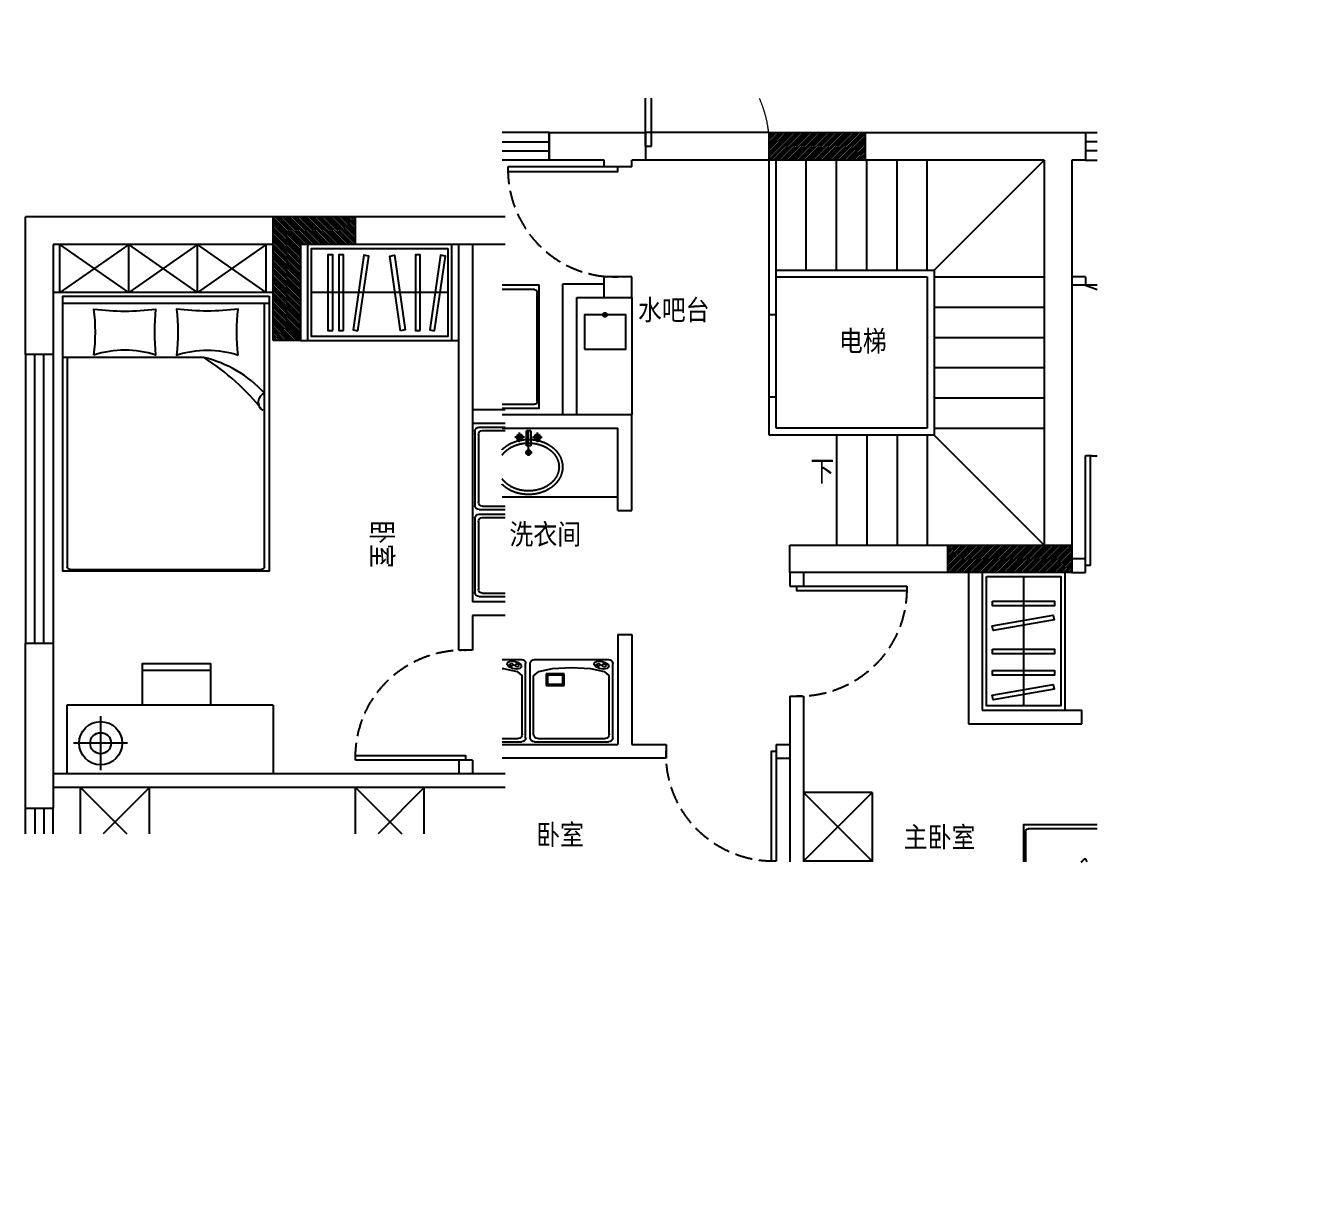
# Model space of a CAD drawing. Extents: x 468514 to 728049, y -74127 to 69080.
# Drawn here: x 693832 to 703140, y -62007 to -53615 of the extents above; entities that cross this region are included whole.
import ezdxf
from ezdxf.xclip import XClip

# ---------------------------------------------------------------- set-up
doc = ezdxf.new("R2010")
doc.units = 0
doc.header["$LTSCALE"] = 500
doc.header["$MEASUREMENT"] = 0
doc.header["$XCLIPFRAME"] = 0
doc.linetypes.add('DASH', pattern=[0.35, 0.25, -0.1])
for name, color, linetype in [('Door 门', 107, 'Continuous'), ('E 立面标注尺寸', 9, 'Continuous'), ('P-Furniture 家具', 153, 'Continuous'), ('P-Make furniture 固定制作', 154, 'Continuous'), ('P-N wall 新建隔墙', 241, 'Continuous'), ('P-O wall 原始墙体', 245, 'Continuous'), ('P-Stair 楼梯（原建筑设备）', 159, 'Continuous'), ('P-Text  平面文字', 9, 'Continuous'), ('P-Ware 洁具', 153, 'Continuous'), ('P-window 窗', 107, 'Continuous')]:
    doc.layers.add(name, color=color, linetype=linetype)
doc.styles.add('PDC DIM', font='PMingLiU-ExtB.ttf', dxfattribs={"width": 0.85})
pattern_1 = [(45, (-208763.564, 105386.938), (-8.83883476, 8.83883476), [])]

# ---------------------------------------------------------------- blocks, each defined once
blk = doc.blocks.new('$DorLib2D$00000001')
for p, q in [((0.45, 0.975), (0.5, 0.975)), ((0.45, 0), (0.45, 0.975)), ((0.5, 0), (0.5, 0.975)), ((0.5, 0), (0.45, 0))]:
    blk.add_line(p, q)
at = {"lineweight": 13}
blk.add_arc((0.475, 0), 0.975, 91.4693, 180, dxfattribs=at)
blk = doc.blocks.new('$WINLIB2D$00000001')
at = {"color": 0}
for points in [[(-0.5, 0.5), (-0.5, -0.5)], [(-0.5, 0.5), (0.5, 0.5)], [(0.5, -0.5), (0.5, 0.5)], [(0.5, 0.1667), (-0.5, 0.1667)], [(0.5, -0.1667), (-0.5, -0.1667)], [(-0.5, -0.5), (0.5, -0.5)]]:
    blk.add_lwpolyline(points, dxfattribs=at)
blk = doc.blocks.new('fffg')
blk.add_lwpolyline([(143.1, 669.9), (109, 669.9), (109, -130.1), (143.1, -130.1)], close=True)
at = {"color": 8, "linetype": 'DASH'}
blk.add_arc((123.2, -110.2), 780.4, 88.54208, 181.45792, dxfattribs=at)
blk = doc.blocks.new('A$C2E972971')
for p, q in [((0, 570), (0, 30)), ((0, 570), (0, 30)), ((30, 600), (570, 600)), ((600, 570), (600, 30)), ((600, 570), (600, 30)), ((30, 0), (570, 0))]:
    blk.add_line(p, q)
at = {"color": 8}
for p, q in [((55, 575), (545, 575)), ((25, 545), (25, 120)), ((25, 545), (25, 120)), ((575, 545), (575, 120)), ((575, 545), (575, 120)), ((116.5, 105.1), (116.5, 190.9)), ((116.5, 190.9), (247.7, 190.9)), ((247.7, 190.9), (247.7, 105.1)), ((25, 120), (61.8, 89.2)), ((247.7, 105.1), (116.5, 105.1)), ((126.5, 115.1), (126.5, 180.9)), ((126.5, 180.9), (237.7, 180.9)), ((237.7, 115.1), (126.5, 115.1)), ((237.7, 180.9), (237.7, 115.1)), ((538.2, 89.2), (575, 120)), ((61.8, 89.2), (162.5, 66.6)), ((162.5, 66.6), (300, 58.4)), ((300, 58.4), (437.5, 66.6)), ((437.5, 66.6), (538.2, 89.2)), ((477.6, 53.9), (464.3, 37.1)), ((464.3, 37.1), (467.9, 21.6)), ((467.9, 21.6), (487.2, 12.4)), ((503.4, 66.6), (477.6, 53.9)), ((485.3, 45.3), (483.3, 40.2)), ((483.3, 40.2), (485.3, 35)), ((490.7, 48.8), (485.3, 45.3)), ((485.3, 35), (490.7, 31.5)), ((487.2, 12.4), (516, 12.4)), ((497.7, 49.5), (490.7, 48.8)), ((490.7, 31.5), (497.7, 30.8)), ((504.2, 47.3), (497.7, 49.5)), ((497.7, 30.8), (504.2, 33)), ((533.7, 71.4), (503.4, 66.6)), ((508.1, 42.8), (504.2, 47.3)), ((504.2, 33), (508.1, 37.5)), ((508.1, 37.5), (508.1, 42.8)), ((516, 12.4), (545.3, 21.5)), ((527.7, 51.7), (523.4, 46.4)), ((523.4, 46.4), (523.4, 40.2)), ((523.4, 40.2), (527.7, 35)), ((535, 54.3), (527.7, 51.7)), ((527.7, 35), (535, 32.4)), ((558.8, 66.5), (533.7, 71.4)), ((542.9, 53.4), (535, 54.3)), ((535, 32.4), (542.9, 33.3)), ((549, 49.3), (542.9, 53.4)), ((542.9, 33.3), (549, 37.3)), ((545.3, 21.5), (565.7, 36.9)), ((551.2, 43.3), (549, 49.3)), ((549, 37.3), (551.2, 43.3)), ((570.7, 53.7), (558.8, 66.5)), ((565.7, 36.9), (570.7, 53.7))]:
    blk.add_line(p, q, dxfattribs=at)
for centre, start, end in [((30, 570), 90, 180), ((570, 570), 0, 90), ((30, 30), 180, 270), ((570, 30), 270, 0)]:
    blk.add_arc(centre, 30, start, end)
for centre, start, end in [((55, 545), 90, 180), ((545, 545), 0, 90)]:
    blk.add_arc(centre, 30, start, end, dxfattribs=at)
blk = doc.blocks.new('A$C437E590E')
at = {"color": 8, "linetype": 'ByBlock'}
for p, q in [((243, 462), (164, 462)), ((202, 422), (202, 501)), ((275, 313), (275, 510)), ((306, 462), (386, 462)), ((347, 422), (347, 501)), ((247, 340), (303, 340)), ((275, 368), (275, 312))]:
    blk.add_line(p, q, dxfattribs=at)
at = {"linetype": 'ByBlock'}
for p, q in [((257, 393), (257, 514)), ((293, 514), (257, 514)), ((293, 514), (293, 393)), ((293, 393), (257, 393))]:
    blk.add_line(p, q, dxfattribs=at)
for centre, radius in [((204, 462), 25), ((204, 462), 17.9), ((346, 462), 25), ((346, 462), 17.9)]:
    blk.add_circle(centre, radius, dxfattribs=at)
at = {"color": 8, "linetype": 'ByBlock'}
for radius in [19.5, 11.9]:
    blk.add_circle((275, 340), radius, dxfattribs=at)
at = {"linetype": 'ByBlock'}
blk.add_ellipse((275, 222), major_axis=(-275, 0), ratio=0.809091, dxfattribs=at)
at = {"color": 8, "linetype": 'ByBlock'}
blk.add_ellipse((275, 222), major_axis=(-246, 0), ratio=0.786583, dxfattribs=at)
blk = doc.blocks.new('A$C5E9C12C4')
at = {"color": 250, "linetype": 'ByBlock'}
for p, q in [((834.1, 1967.8), (834.1, 52.4)), ((2545, 1987.8), (858.1, 1987.8)), ((2569, 709.1), (2569, 1967.8)), ((500, 28.6), (500, 421.4)), ((1275.8, 446.3), (2024.2, 446.3)), ((2900, 28.6), (2900, 421.4)), ((303.6, 225), (696.4, 225)), ((3096.4, 225), (2703.6, 225))]:
    blk.add_line(p, q, dxfattribs=at)
at = {"linetype": 'ByBlock'}
blk.add_line((2600, 52.4), (800, 52.4), dxfattribs=at)
for points in [[(800, 0), (800, 2000), (2600, 2000), (2600, 0)], [(200, 0), (800, 0), (800, 500), (200, 500)], [(2600, 0), (3200, 0), (3200, 500), (2600, 500)]]:
    blk.add_lwpolyline(points, close=True, dxfattribs=at)
at = {"color": 250, "linetype": 'ByBlock'}
for points in [[(2328.3, 1583.4, 0.101392), (2346.2, 1564.3, -0.223768), (2351.8, 1553.9, -0.25558), (2349.2, 1550, -0.081563), (2334.6, 1545, -0.071805), (2318.2, 1543.8, 0.069985), (2301.4, 1542.7, 0.03546), (2245.4, 1528.7, 0.029432), (2181.1, 1504.7, 0.001554), (2150.3, 1491.2, -0.00152), (2118.7, 1477.5, -0.004735), (2086, 1463.6, 0.00382), (2045.5, 1446.5, 0.296001), (2026.9, 1419.4, -0.649774), (2007.1, 1410.9, -0.02319), (2002.4, 1414.3, 0.0288), (1998.6, 1417, 0.005727), (1991.9, 1421.2, -0.004358), (1983, 1426.7, -0.027528), (1965.5, 1439.1, -0.046214), (1956.5, 1447.7, -0.194121), (1952.6, 1460.9, 0.133719), (1949.7, 1480, 0.011505), (1931.8, 1513.9, 0.008882), (1906.5, 1556.9, 0.012426), (1870.9, 1611.6, -0.033612), (1858.8, 1632.3), (1836.7, 1677.3), (1819.6, 1712.1, 0.224341), (1805.7, 1722.7, -0.722772), (1805.5, 1729.8, -0.103513), (1809.1, 1730.2, 0.053465), (1816, 1730.4, 0.030109), (1838.2, 1734.1, -0.031436), (1859.4, 1737.7, -0.05324), (1873.9, 1738, 0.05518), (1887.9, 1738.4, 0.056271), (1912.2, 1743.6, 0.0108), (2032.9, 1784.8, 0.00456), (2114.4, 1815, 0.01125), (2146.9, 1828.1, 0.069394), (2164.1, 1838.2, -0.079756), (2179.3, 1846.7, -0.106399), (2193.2, 1849.2, -0.328642), (2197.3, 1846.8, -0.299547), (2195.5, 1841.4, 0.189917), (2190.9, 1834.1, 0.033518), (2190.5, 1825.8, 0.075627), (2191.3, 1822.2, 0.053489), (2194.8, 1816.1, 0.017838), (2208, 1799.3, 0.038394), (2226.2, 1781, -0.059529), (2237.4, 1768.8, -0.035943), (2249.4, 1748.6, -0.011245), (2280.3, 1681.2, -0.006203), (2293.1, 1650.3, 0.010783), (2300.6, 1632.6, 0.019485), (2305.8, 1622.2, 0.005062)], [(960.4, 428.5, -0.058596), (960.4, 94.3, -0.042773), (1620.8, 94.3, -0.052163), (1620.8, 428.5, -0.107964)], [(2439.6, 428.5, 0.058596), (2439.6, 94.3, 0.042773), (1779.2, 94.3, 0.052163), (1779.2, 428.5, 0.107964)]]:
    blk.add_lwpolyline(points, format="xyb", close=True, dxfattribs=at)
for centre, radius in [((500, 225), 157), ((2900, 225), 157), ((500, 225), 76.4), ((2900, 225), 76.4)]:
    blk.add_circle(centre, radius, dxfattribs=at)
for centre, radius, start, end in [((808.6, 772.9), 71, 291.06587, 56.83428), ((2191.6, 1893.4), 1712.5, 218.28696, 237.67208), ((1004, 2397.5), 2201.7, 297.6031, 314.69478), ((2591.4, 772.9), 71, 123.16572, 248.93413), ((1476.3, 1291.3), 868.5, 222.31328, 256.65159), ((1797.9, 1611.8), 1187.3, 280.98937, 310.5056)]:
    blk.add_arc(centre, radius, start, end, dxfattribs=at)
at = {"color": 250, "linetype": 'ByBlock', "extrusion": (0, 0, -1)}
for centre, major_axis, start_param, end_param in [((858.1, 1967.8), (-24, 0), 0, 1.570796), ((2545, 1967.8), (24, 0), -1.570796, 0)]:
    blk.add_ellipse(centre, major_axis=major_axis, ratio=0.833333, start_param=start_param, end_param=end_param, dxfattribs=at)
at = {"color": 250, "linetype": 'ByBlock'}
for centre, major_axis, ratio, start_param, end_param in [((4044.8, -2712.4), (5857.8, 0), 0.833333, 1.974037, 1.980117), ((2505.7, 293.9), (1935.6, 0), 0.833333, 1.955096, 1.974037), ((665.3, 4086.3), (2973.3, 0), 0.833333, -1.186496, -1.171214), ((1808.6, 1830.2), (-34.4, 0), 0.833333, 1.970378, 3.121515), ((1855.3, 1829.4), (-12.2, 0), 0.833333, 3.958241, 6.263107), ((1817.8, 1796.2), (-66.9, 0), 0.833333, 3.865498, 3.958241), ((1900.5, 1857.1), (-43.4, 0), 0.833333, 0.723905, 0.839074), ((2116.8, 2057.8), (367.2, 0), 0.833333, 3.980666, 4.003573), ((1465, 1424.4), (-634.1, 0), 0.833333, 3.98614, 4.003573), ((1747.4, 1689.3), (208.9, 0), 0.833333, 0.734464, 0.844548), ((1847.3, 1764.5), (-74.3, 0), 0.833333, 3.691331, 3.876056), ((1892.1, 1787.4), (21.7, 0), 0.833333, -0.217207, 0.549738), ((1956.3, 1775.6), (-44, 0), 0.833333, -0.217207, 0.314514), ((1522.7, 1715), (16.1, 0), 0.833333, 3.048091, 3.928657), ((1512.3, 1715.8), (5.57, 0), 0.833333, 2.047199, 3.048091), ((1532.1, 1683.8), (-48.9, 0), 0.833333, -1.419924, -1.094394), ((1460.2, 1662.7), (72.5, 0), 0.833333, 0.382878, 0.787064), ((1533.4, 1676.7), (57.5, 0), 0.833333, 1.43494, 1.721669), ((-842.9, 889.7), (2407.5, 701), 0.471108, 0.022718, 0.08572), ((1549.4, 1774.1), (60.5, 0), 0.833333, 4.576533, 4.856018), ((1498.9, 2064.6), (-412.8, 0), 0.833333, 1.714425, 1.856206), ((1446.6, 2213.3), (-598.7, 0), 0.833333, 1.856206, 1.973901), ((-517.2, 6050.7), (5604.8, 0), 0.833333, -1.167692, -1.161476), ((2832.3, 2013.1), (965.2, 0), 0.833333, 3.456107, 3.479223), ((3092.7, 1931.8), (-1582.2, 0), 0.833333, 0.241571, 0.266382), ((3421.4, 2006.5), (1922.9, 0), 0.833333, 3.407974, 3.452952), ((1770.5, 1563.8), (-188.7, 0), 0.833333, 0.31136, 0.455068), ((1670.9, 1523.2), (-77.8, 0), 0.833333, 0.455068, 0.692904), ((2790.6, -912.1), (3019.2, 0), 0.833333, 1.860669, 1.903868), ((1959.6, 1409.6), (111.9, 0), 0.833333, 1.758186, 1.860669), ((1467.8, 1382.6), (-186.2, 0), 0.833333, 3.680998, 3.834497), ((1337.6, 1317.7), (-337.9, 0), 0.833333, 3.609654, 3.680998), ((1639.7, 1415.5), (-6.04, 0), 0.833333, -0.932369, 0.231794), ((1638, 1415.2), (-4.26, 0), 0.833333, 0.231794, 1.501884), ((1628, 1428.6), (-13.6, 0), 0.833333, 2.209223, 2.959949), ((1640, 1439.7), (-33.8, 0), 0.833333, 1.501884, 1.925887), ((1605.5, 1430.5), (37.8, 0), 0.833333, 0.25431, 0.468061), ((1568.5, 1437.7), (74, 0), 0.833333, -0.181643, -0.047623), ((1627.8, 1435.4), (14.7, 0), 0.833333, -0.047623, 0.25431), ((1631.7, 1458.4), (57.7, 0), 0.833333, -1.215705, -0.897354), ((1715.1, 1371.3), (76, 0), 0.833333, 1.967107, 2.244238), ((1996, 812), (-803.6, 0), 0.833333, -1.219485, -1.174486), ((3402.4, -2385.7), (4890.5, 0), 0.833333, 1.903868, 1.922108)]:
    blk.add_ellipse(centre, major_axis=major_axis, ratio=ratio, start_param=start_param, end_param=end_param, dxfattribs=at)
blk = doc.blocks.new('A$C63015256')
at = {"layer": 'P-O wall 原始墙体'}
h = blk.add_hatch(dxfattribs=at)
h.set_pattern_fill('ANSI31', color=256, scale=100, style=0)
h.set_pattern_definition(pattern_1)
h.paths.add_polyline_path([(6752.1, 9096.3), (6052.1, 9096.3), (6052.1, 8896.3), (6752.1, 8896.3)])
h = blk.add_hatch(dxfattribs=at)
h.set_pattern_fill('ANSI31', color=256, scale=100, style=0)
h.set_pattern_definition(pattern_1)
h.paths.add_polyline_path([(7352.1, 6096.3), (7352.1, 5896.3), (8252.1, 5896.3), (8252.1, 6096.3), (8052.1, 6096.3)])
h = blk.add_hatch(dxfattribs=at)
h.set_pattern_fill('ANSI31', color=256, scale=100, style=0)
h.set_pattern_definition(pattern_1)
h.paths.add_polyline_path([(2352.1, 3396.3), (2352.1, 3796.3), (2152.1, 3796.3), (2152.1, 3296.3), (2152.1, 3196.3), (3052.1, 3196.3), (3052.1, 3396.3)])
at = {"layer": 'P-Furniture 家具', "linetype": 'ByBlock'}
for p, q in [((8352.1, 8046.3), (8252.1, 8046.3)), ((8352.1, 8046.3), (8352.1, 7986.3)), ((9952.1, 7986.3), (8252.1, 7986.3)), ((8352.1, 7986.3), (8916.4, 7782.5)), ((3652.1, 6446.3), (4952.1, 6446.3)), ((6802.1, 4296.3), (6302.1, 4296.3)), ((6302.1, 4296.3), (6802.1, 3796.3)), ((6302.1, 3796.3), (6802.1, 4296.3)), ((6802.1, 4296.3), (6802.1, 1796.3)), ((6802.1, 3796.3), (6302.1, 3796.3)), ((5702.1, 3196.3), (6202.1, 3196.3)), ((5702.1, 3196.3), (5702.1, 1696.3)), ((5452.1, 2744.6), (5452.1, 2244.6)), ((6802.1, 2296.3), (6302.1, 2296.3)), ((6302.1, 1796.3), (6802.1, 2296.3)), ((6302.1, 2296.3), (6802.1, 1796.3)), ((6802.1, 1796.3), (6302.1, 1796.3)), ((5702.1, 1696.3), (6202.1, 1696.3))]:
    blk.add_line(p, q, dxfattribs=at)
at = {"layer": 'P-Furniture 家具', "color": 8}
for p, q in [((4344.9, 7954.3), (2429.5, 7954.3)), ((4364.9, 7143.4), (4364.9, 7930.3)), ((2823.4, 7119.4), (4344.9, 7119.4)), ((4696.1, 3134.2), (2780.6, 3134.2)), ((4716.1, 1723.3), (4716.1, 3110.2)), ((3174.6, 2692.5), (3174.6, 1668.3)), ((5979.6, 2138.6), (5979.6, 1745.8)), ((5783.3, 1942.2), (6176, 1942.2)), ((3174.6, 1699.3), (4696.1, 1699.3))]:
    blk.add_line(p, q, dxfattribs=at)
at = {"layer": 'P-Furniture 家具'}
for p, q in [((5052.1, 7896.3), (5052.1, 7046.3)), ((2780.6, 1668.3), (2780.6, 3168.3))]:
    blk.add_line(p, q, dxfattribs=at)
for points in [[(2377.1, 7988.5), (4377.1, 7988.5), (4377.1, 7088.5), (2377.1, 7088.5)], [(4708.6, 7520.3), (5008.6, 7520.3), (5008.6, 7770.3), (4708.6, 7770.3)], [(2728.3, 3168.3), (4728.3, 3168.3), (4728.3, 1668.3), (2728.3, 1668.3)]]:
    blk.add_lwpolyline(points, close=True, dxfattribs=at)
at = {"layer": 'P-Furniture 家具', "color": 8}
for points in [[(3156.8, 2942.9, -0.058596), (2822.6, 2942.9, -0.062971), (2822.6, 2494.3, -0.052163), (3156.8, 2494.3, -0.158944)], [(3156.8, 1893.8, 0.058596), (2822.6, 1893.8, 0.062971), (2822.6, 2342.3, 0.052163), (3156.8, 2342.3, 0.158944)]]:
    blk.add_lwpolyline(points, format="xyb", close=True, dxfattribs=at)
at = {"layer": 'P-Furniture 家具', "linetype": 'ByBlock'}
blk.add_lwpolyline([(5702.1, 2744.6), (5402.1, 2744.6), (5402.1, 2244.6), (5702.1, 2244.6)], dxfattribs=at)
at = {"layer": 'P-Furniture 家具'}
blk.add_circle((4858.6, 7770.3), 15, dxfattribs=at)
at = {"layer": 'P-Furniture 家具', "color": 8}
for radius in [157, 76.4]:
    blk.add_circle((5979.6, 1942.2), radius, dxfattribs=at)
for centre, radius, start, end in [((4019.6, 2492), 868.5, 132.31328, 166.65159), ((4621.7, 1776.7), 1712.5, 128.28696, 147.67208), ((3501.2, 3159.7), 71, 201.06587, 326.83428)]:
    blk.add_arc(centre, radius, start, end, dxfattribs=at)
at = {"layer": 'P-Furniture 家具', "color": 8, "extrusion": (0, 0, -1)}
for centre, start_param, end_param in [((4344.9, 7930.3), 0, 1.570796), ((4344.9, 7143.4), 1.570796, 3.141593), ((4696.1, 3110.2), 0, 1.570796), ((4696.1, 1723.3), 1.570796, 3.141593)]:
    blk.add_ellipse(centre, major_axis=(0, 24), ratio=0.833333, start_param=start_param, end_param=end_param, dxfattribs=at)
at = {"layer": 'P-Make furniture 固定制作', "color": 8}
for p, q in [((7902.1, 5866.3), (7902.1, 4926.3)), ((2702.1, 4466.3), (2702.1, 3476.3)), ((2352.1, 3146.3), (2702.1, 2646.3)), ((2702.1, 3146.3), (2352.1, 2646.3)), ((2702.1, 2646.3), (2352.1, 2646.3)), ((2352.1, 2646.3), (2702.1, 2146.3)), ((2702.1, 2646.3), (2352.1, 2146.3)), ((2702.1, 2146.3), (2352.1, 2146.3)), ((2352.1, 2146.3), (2702.1, 1646.3)), ((2702.1, 2146.3), (2352.1, 1646.3))]:
    blk.add_line(p, q, dxfattribs=at)
at = {"layer": 'P-Make furniture 固定制作'}
for p, q in [((8202.1, 5896.3), (8202.1, 4896.3)), ((3052.1, 4496.3), (2352.1, 4496.3)), ((3052.1, 3396.3), (3052.1, 4546.3)), ((2352.1, 3446.3), (3052.1, 3446.3)), ((2702.1, 3196.3), (2702.1, 1596.3)), ((2702.1, 3146.3), (2352.1, 3146.3)), ((2702.1, 1646.3), (2352.1, 1646.3))]:
    blk.add_line(p, q, dxfattribs=at)
at = {"layer": 'P-Make furniture 固定制作', "color": 8}
for points in [[(7632.1, 5866.3), (8172.1, 5866.3), (8172.1, 4926.3), (7632.1, 4926.3)], [(7677.1, 5688.8), (8127.1, 5688.8), (8127.1, 5653.8), (7677.1, 5653.8)], [(7674.4, 5508.9), (8117.6, 5587), (8123.7, 5552.6), (7680.5, 5474.4)], [(7677.1, 5339.4), (8127.1, 5339.4), (8127.1, 5304.4), (7677.1, 5304.4)], [(7677.1, 5184.7), (8127.1, 5184.7), (8127.1, 5149.7), (7677.1, 5149.7)], [(7674.4, 5004.8), (8117.6, 5083), (8123.7, 5048.5), (7680.5, 4970.3)], [(2382.1, 4466.3), (3022.1, 4466.3), (3022.1, 3476.3), (2382.1, 3476.3)], [(2979.7, 4371.3), (2436.6, 4449.5), (2430.5, 4415), (2973.7, 4336.9)], [(2977.1, 4266.2), (2427.1, 4266.2), (2427.1, 4231.2), (2977.1, 4231.2)], [(2979.7, 4123), (2436.6, 4044.8), (2430.5, 4079.3), (2973.7, 4157.4)], [(2979.7, 3813.7), (2436.6, 3891.9), (2430.5, 3857.4), (2973.7, 3779.3)], [(2977.1, 3708.6), (2427.1, 3708.6), (2427.1, 3673.6), (2977.1, 3673.6)], [(2977.1, 3630.7), (2427.1, 3630.7), (2427.1, 3595.7), (2977.1, 3595.7)]]:
    blk.add_lwpolyline(points, close=True, dxfattribs=at)
at = {"layer": 'P-N wall 新建隔墙'}
for p, q in [((4552.1, 7046.3), (4552.1, 7996.3)), ((4552.1, 7996.3), (4852.1, 7996.3)), ((4652.1, 7046.3), (4652.1, 7896.3)), ((4652.1, 7896.3), (4852.1, 7896.3)), ((2352.1, 7046.3), (4952.1, 7046.3)), ((4952.1, 7046.3), (5052.1, 7046.3)), ((5052.1, 6346.3), (5052.1, 7046.3)), ((2352.1, 6946.3), (4952.1, 6946.3)), ((4952.1, 6346.3), (4952.1, 6946.3)), ((4952.1, 6346.3), (5052.1, 6346.3)), ((8352.1, 5996.3), (8252.1, 5996.3)), ((8352.1, 5896.3), (8352.1, 5996.3)), ((6202.1, 5896.3), (6202.1, 5796.3)), ((6302.1, 5896.3), (6302.1, 5796.3)), ((7502.1, 5896.3), (7502.1, 4796.3)), ((7602.1, 5896.3), (7602.1, 4896.3)), ((8252.1, 5896.3), (8352.1, 5896.3)), ((6202.1, 5796.3), (6302.1, 5796.3)), ((3552.1, 4646.3), (3552.1, 5646.3)), ((3652.1, 4646.3), (3652.1, 5646.3)), ((4952.1, 5446.3), (5052.1, 5446.3)), ((4952.1, 5446.3), (4952.1, 4646.3)), ((5052.1, 5446.3), (5052.1, 4646.3)), ((6202.1, 4996.3), (6302.1, 4996.3)), ((6202.1, 4996.3), (6202.1, 1596.3)), ((6302.1, 4996.3), (6302.1, 1596.3)), ((7602.1, 4896.3), (8327.1, 4896.3)), ((8327.1, 4796.3), (8327.1, 4896.3)), ((7502.1, 4796.3), (8327.1, 4796.3)), ((2352.1, 4646.3), (4952.1, 4646.3)), ((5052.1, 4646.3), (5302.1, 4646.3)), ((5302.1, 4646.3), (5302.1, 4546.3)), ((6102.1, 4646.3), (6202.1, 4646.3)), ((6102.1, 4646.3), (6102.1, 4546.3)), ((5302.1, 4546.3), (2352.1, 4546.3)), ((6102.1, 4546.3), (6202.1, 4546.3))]:
    blk.add_line(p, q, dxfattribs=at)
at = {"layer": 'P-O wall 原始墙体'}
for p, q in [((4452.1, 8896.3), (4452.1, 9096.3)), ((4452.1, 9096.3), (4952.1, 9096.3)), ((4952.1, 9096.3), (5152.1, 9096.3)), ((5152.1, 9096.3), (5152.1, 8896.3)), ((6052.1, 8896.3), (6052.1, 9096.3)), ((6052.1, 9096.3), (8152.1, 9096.3)), ((6752.1, 8896.3), (6752.1, 9096.3)), ((8152.1, 9096.3), (8352.1, 9096.3)), ((8352.1, 9096.3), (8352.1, 8896.3)), ((4852.1, 8896.3), (4452.1, 8896.3)), ((4852.1, 8846.3), (4852.1, 8896.3)), ((5052.1, 8846.3), (4852.1, 8846.3)), ((5152.1, 8896.3), (5052.1, 8896.3)), ((5052.1, 8846.3), (5052.1, 8896.3)), ((8052.1, 8896.3), (6052.1, 8896.3)), ((8052.1, 8896.3), (8052.1, 6596.3)), ((8252.1, 8896.3), (8252.1, 6096.3)), ((8352.1, 8896.3), (8252.1, 8896.3)), ((5052.1, 8046.3), (4852.1, 8046.3)), ((4852.1, 7896.3), (4852.1, 8046.3)), ((5052.1, 7896.3), (5052.1, 8046.3)), ((4852.1, 7896.3), (5052.1, 7896.3)), ((8052.1, 6596.3), (8052.1, 6096.3)), ((6202.1, 5896.3), (6202.1, 6096.3)), ((6202.1, 6096.3), (8052.1, 6096.3)), ((7352.1, 5896.3), (7352.1, 6096.3)), ((8052.1, 6096.3), (8252.1, 6096.3)), ((8252.1, 6096.3), (8252.1, 5896.3)), ((2152.1, 5896.3), (2152.1, 3296.3)), ((2352.1, 5896.3), (2352.1, 3396.3)), ((8252.1, 5896.3), (6202.1, 5896.3)), ((2352.1, 3796.3), (2152.1, 3796.3)), ((2352.1, 3396.3), (3052.1, 3396.3)), ((3052.1, 3396.3), (3052.1, 3196.3)), ((2152.1, 3296.3), (2152.1, 1396.3)), ((3052.1, 3196.3), (2152.1, 3196.3)), ((2352.1, 3196.3), (2352.1, 1596.3)), ((2352.1, 1596.3), (3152.1, 1596.3)), ((3152.1, 1596.3), (3152.1, 1396.3)), ((5252.1, 1396.3), (5252.1, 1596.3)), ((5252.1, 1596.3), (6452.1, 1596.3)), ((6452.1, 1396.3), (6452.1, 1596.3)), ((3152.1, 1396.3), (2152.1, 1396.3)), ((6452.1, 1396.3), (5252.1, 1396.3))]:
    blk.add_line(p, q, dxfattribs=at)
at = {"layer": 'P-Stair 楼梯（原建筑设备）'}
for p, q in [((6052.1, 9096.3), (5152.1, 9096.3)), ((6052.1, 8896.3), (5152.1, 8896.3)), ((6052.1, 6896.3), (6052.1, 8896.3)), ((6102.1, 6946.3), (6102.1, 8896.3)), ((6322.1, 8096.3), (6322.1, 8896.3)), ((6542.1, 8096.3), (6542.1, 8896.3)), ((6762.1, 8096.3), (6762.1, 8896.3)), ((6982.1, 8096.3), (6982.1, 8896.3)), ((7202.1, 8096.3), (7202.1, 8896.3)), ((7252.1, 8096.3), (8052.1, 8896.3)), ((6102.1, 8096.3), (7252.1, 8096.3)), ((6102.1, 8046.3), (7202.1, 8046.3)), ((7202.1, 8046.3), (7202.1, 6946.3)), ((7252.1, 8096.3), (7252.1, 6896.3)), ((7252.1, 8046.3), (8052.1, 8046.3)), ((7252.1, 7826.3), (8052.1, 7826.3)), ((6102.1, 7771.3), (6052.1, 7771.3)), ((7252.1, 7606.3), (8052.1, 7606.3)), ((7252.1, 7386.3), (8052.1, 7386.3)), ((6102.1, 7171.3), (6052.1, 7171.3)), ((7252.1, 7166.3), (8052.1, 7166.3)), ((7252.1, 6896.3), (6052.1, 6896.3)), ((7202.1, 6946.3), (6102.1, 6946.3)), ((6542.1, 6896.3), (6542.1, 6096.3)), ((6762.1, 6896.3), (6762.1, 6096.3)), ((6982.1, 6896.3), (6982.1, 6096.3)), ((7202.1, 6896.3), (7202.1, 6096.3)), ((7252.1, 6946.3), (8052.1, 6946.3)), ((7252.1, 6896.3), (8052.1, 6096.3))]:
    blk.add_line(p, q, dxfattribs=at)
blk.add_lwpolyline([(6542.1, 6521.3, 0, 0, 0), (7627.1, 6521.3, 0, 0, 0), (7627.1, 8471.3, 0, 0, 0), (6402.1, 8471.3, 80, 0, 0), (6102.1, 8471.3, 0, 0, 0)], format="xyseb", dxfattribs=at)
at = {"layer": 'Door 门', "extrusion": (0, 0, -1), "xscale": 900, "yscale": 900, "zscale": -900}
blk.add_blockref('$DorLib2D$00000001', (-5602.1, 8996.3), dxfattribs=at)
at = {"layer": 'Door 门', "rotation": 90.00000000000001}
blk.add_blockref('fffg', (4822, 8703.2), dxfattribs=at)
at = {"layer": 'Door 门', "xscale": -1}
blk.add_blockref('fffg', (8495.2, 6076.4), dxfattribs=at)
for p, rotation in [((6382.2, 5653.2), 270), ((5959, 4466.2), 180)]:
    blk.add_blockref('fffg', p, dxfattribs=dict(at, rotation=rotation))
at = {"layer": 'P-Furniture 家具', "xscale": -1, "rotation": 180}
for p in [(3680.7, 5264.5), (4313.9, 5264.5)]:
    blk.add_blockref('A$C2E972971', p, dxfattribs=at)
at = {"layer": 'P-Furniture 家具', "linetype": 'ByBlock', "rotation": 90.00000000000001}
blk.add_blockref('A$C5E9C12C4', (9904, 1462.6), dxfattribs=at)
at = {"layer": 'P-Ware 洁具', "color": 1, "linetype": 'ByBlock', "xscale": 0.9, "yscale": 0.9, "zscale": 0.9}
blk.add_blockref('A$C437E590E', (4054.3, 6464), dxfattribs=at)
at = {"layer": 'P-window 窗', "extrusion": (0, 0, -1), "yscale": 200}
for p, xscale, zscale in [((-3702.1, 8996.3), 1500, -1500), ((-7802.1, 1496.3), 2700, -2700)]:
    blk.add_blockref('$WINLIB2D$00000001', p, dxfattribs=dict(at, xscale=xscale, zscale=zscale))
at = {"layer": 'P-window 窗', "yscale": 200}
for p, xscale, zscale in [((8802.1, 8996.3), 900, -900), ((4202.1, 1496.3), 2100, -2100)]:
    blk.add_blockref('$WINLIB2D$00000001', p, dxfattribs=dict(at, xscale=xscale, zscale=zscale))
at = {"layer": 'P-Text  平面文字', "insert": (5097.1, 7881.5), "char_height": 150, "attachment_point": 1, "style": 'PDC DIM'}
blk.add_mtext_dynamic_manual_height_columns('水吧台', width=893.426, gutter_width=1750, heights=[0], dxfattribs=at)
at = {"layer": 'P-Text  平面文字', "char_height": 150, "width": 893.426, "attachment_point": 1, "style": 'PDC DIM'}
for s, insert in [('电梯', (6559, 7654.8)), ('下', (6351.2, 6709.4)), ('洗衣间', (4162.8, 6249.7)), ('卧室', (4357, 4064.9)), ('主卧室', (7030.3, 4047))]:
    blk.add_mtext(s, dxfattribs=dict(at, insert=insert))

msp = doc.modelspace()

# ---------------------------------------------------------------- block references
at = {"layer": 'E 立面标注尺寸'}
ref = msp.add_blockref('A$C63015256', (693188, -63489.1), dxfattribs=at)
XClip(ref).set_block_clipping_path([(4109.0096612782, 3791.060371482), (8437.5096612782, 9346.060371482)])
ref = msp.add_blockref('A$C63015256', (692435.2, -52854.5), dxfattribs=dict(at, rotation=270))
XClip(ref).set_block_clipping_path([(1985.5096612782, 1244.060371482), (6638.5096612782, 4884.560371482)])

doc.saveas('drawing.dxf')
